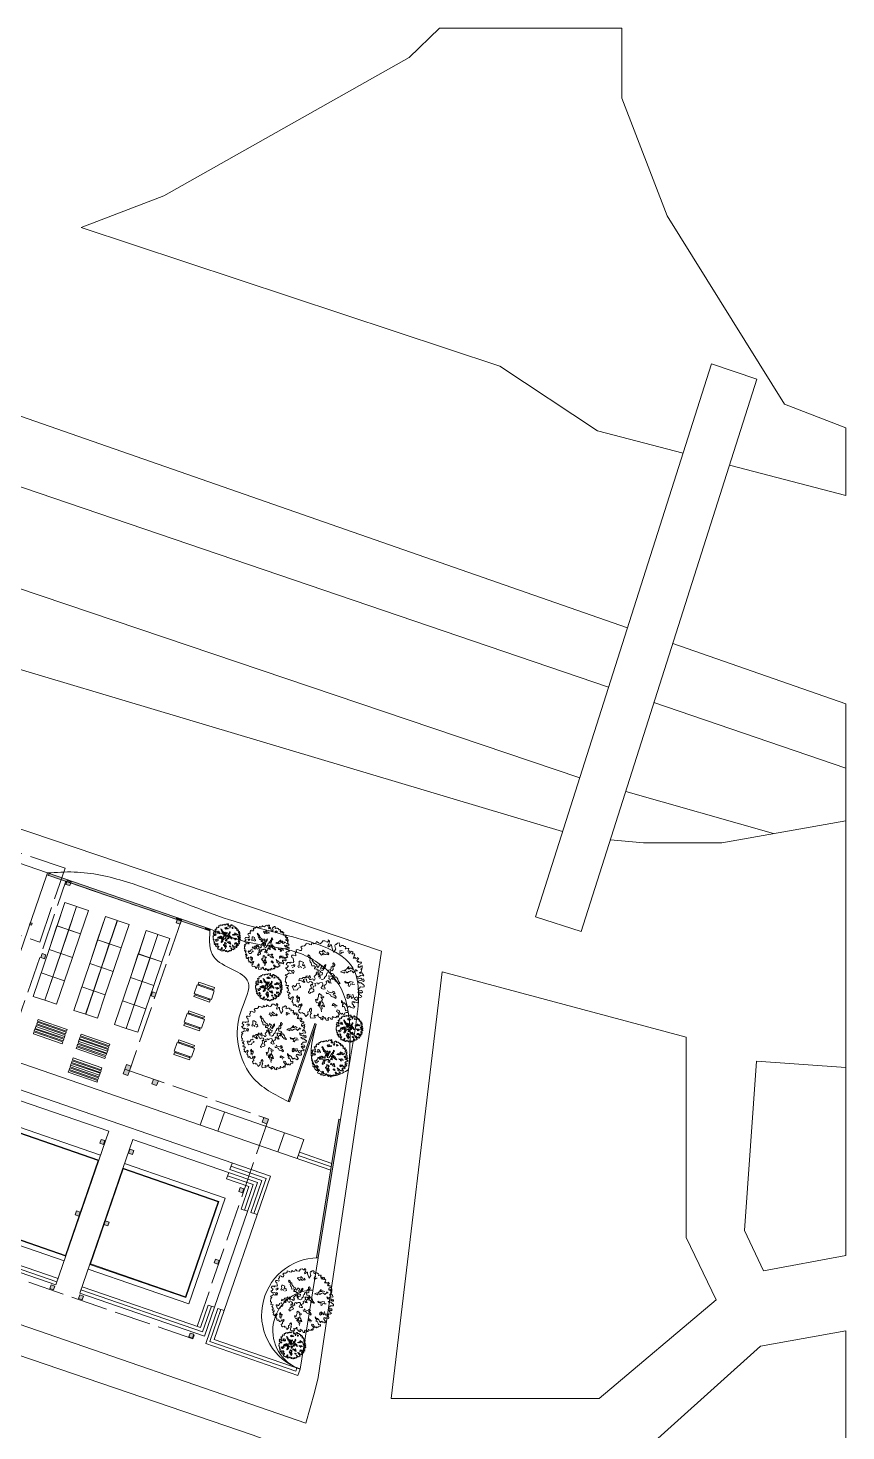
# Model space of a CAD drawing. Header units: metres. Extents: x -48 to 2360, y -1392 to 453.
# Drawn here: x 853.1 to 933.6, y 314.4 to 452.5 of the extents above; entities that cross this region are included whole.
import ezdxf

# ---------------------------------------------------------------- set-up
doc = ezdxf.new("R2010")
doc.units = ezdxf.units.M
doc.linetypes.add('ACAD_ISO02W100', pattern=[15, 12, -3])
doc.layers.get('0').update_dxf_attribs({"color": 200})
for name, color, linetype, lineweight, transparency in [('BAÑOS', 201, 'Continuous', 5, 0.7), ('caminos', 213, 'Continuous', 9, 0.5), ('JARDINERAS', 93, 'Continuous', 5, 0.4), ('SUELO', 231, 'Continuous', 5, 0.2)]:
    doc.layers.add(name, color=color, linetype=linetype, lineweight=lineweight, transparency=transparency)
for name, color, linetype, lineweight in [('MURETE', 31, 'Continuous', 13), ('MUROS', 31, 'Continuous', 9), ('PECES', 121, 'Continuous', 9), ('proyecciones nuevas', 170, 'ACAD_ISO02W100', 13), ('trazo', 7, 'Continuous', 18)]:
    doc.layers.add(name, color=color, linetype=linetype, lineweight=lineweight)
doc.layers.add('Vegetación-h', color=7, linetype='Continuous', lineweight=5, true_color=0x5f7f00, transparency=0.5)

# ---------------------------------------------------------------- blocks, each defined once
blk = doc.blocks.new('arb29')
at = {"layer": 'Vegetación-h', "linetype": 'Continuous'}
for points in [[(1.833, -0.001), (1.929, -0.073), (1.976, -0.118), (2.022, -0.099), (2.061, -0.145), (2.008, -0.196), (1.95, -0.203), (1.91, -0.281), (1.857, -0.222), (1.793, -0.275), (1.774, -0.339), (1.91, -0.373), (1.878, -0.373), (1.942, -0.326), (2.001, -0.411), (1.976, -0.47), (1.905, -0.477), (1.846, -0.47), (1.812, -0.517), (1.78, -0.47), (1.727, -0.504), (1.748, -0.587), (1.833, -0.626), (1.852, -0.679), (1.905, -0.653), (1.897, -0.73), (1.865, -0.764), (1.799, -0.751), (1.74, -0.764), (1.676, -0.73), (1.644, -0.764), (1.636, -0.815), (1.565, -0.778), (1.5, -0.706), (1.402, -0.672), (1.317, -0.666), (1.245, -0.613), (1.277, -0.698), (1.389, -0.725), (1.349, -0.778), (1.389, -0.855), (1.434, -0.81), (1.525, -0.9), (1.578, -0.991), (1.663, -0.927), (1.695, -1.031), (1.631, -1.044), (1.565, -1.11), (1.597, -1.148), (1.525, -1.182), (1.487, -1.135), (1.447, -1.201), (1.357, -1.161), (1.291, -1.071), (1.206, -1.076), (1.192, -1.148), (1.264, -1.169), (1.37, -1.246), (1.323, -1.286), (1.362, -1.345), (1.349, -1.377), (1.264, -1.35), (1.259, -1.39), (1.277, -1.435), (1.232, -1.435), (1.179, -1.435), (1.155, -1.462), (1.109, -1.403), (1.096, -1.488), (1.141, -1.533), (1.07, -1.566), (1.043, -1.533), (0.958, -1.526), (0.919, -1.619), (0.966, -1.611), (0.977, -1.658), (0.881, -1.683), (0.854, -1.637), (0.783, -1.579), (0.75, -1.619), (0.716, -1.56), (0.665, -1.566), (0.665, -1.645), (0.737, -1.677), (0.698, -1.717), (0.639, -1.709), (0.599, -1.651), (0.541, -1.67), (0.495, -1.611), (0.424, -1.552), (0.463, -1.539), (0.41, -1.637), (0.32, -1.637), (0.293, -1.69), (0.339, -1.677), (0.371, -1.722), (0.352, -1.749), (0.189, -1.826), (0.131, -1.741), (0.123, -1.651), (0.144, -1.611), (0.091, -1.573), (0.11, -1.494), (0.085, -1.43), (0.038, -1.39), (0.006, -1.462), (0.025, -1.539), (-0.039, -1.592), (-0.013, -1.632), (0.014, -1.69), (-0.047, -1.826), (-0.111, -1.762), (-0.164, -1.704), (-0.209, -1.741), (-0.255, -1.704), (-0.332, -1.755), (-0.398, -1.736), (-0.451, -1.658), (-0.398, -1.586), (-0.43, -1.515), (-0.398, -1.435), (-0.379, -1.377), (-0.417, -1.345), (-0.462, -1.435), (-0.502, -1.396), (-0.523, -1.443), (-0.51, -1.526), (-0.6, -1.526), (-0.691, -1.462), (-0.744, -1.526), (-0.783, -1.467), (-0.808, -1.416), (-0.874, -1.39), (-0.855, -1.35), (-0.867, -1.265), (-0.874, -1.22), (-0.855, -1.201), (-0.893, -1.156), (-0.972, -1.254), (-0.946, -1.312), (-1.063, -1.278), (-1.063, -1.201), (-1.122, -1.169), (-1.103, -1.097), (-1.057, -1.076), (-1.116, -1.018), (-1.18, -1.063), (-1.188, -1.063), (-1.225, -1.012), (-1.174, -0.967), (-1.225, -0.887), (-1.265, -0.895), (-1.297, -0.855), (-1.259, -0.836), (-1.252, -0.751), (-1.377, -0.783), (-1.377, -0.719), (-1.377, -0.653), (-1.414, -0.64), (-1.454, -0.613), (-1.462, -0.581), (-1.48, -0.477), (-1.499, -0.464), (-1.486, -0.451), (-1.448, -0.379), (-1.52, -0.36), (-1.552, -0.334), (-1.48, -0.294), (-1.414, -0.196), (-1.35, -0.196), (-1.265, -0.124), (-1.22, -0.171), (-1.22, -0.065), (-1.265, -0.014), (-1.331, -0.105), (-1.356, -0.065), (-1.435, -0.065), (-1.462, -0.124), (-1.526, -0.112), (-1.552, -0.086), (-1.637, -0.033), (-1.579, 0.007), (-1.552, 0.103), (-1.664, 0.129), (-1.643, 0.233), (-1.558, 0.26), (-1.513, 0.247), (-1.486, 0.305), (-1.39, 0.318), (-1.377, 0.364), (-1.403, 0.403), (-1.462, 0.494), (-1.526, 0.515), (-1.565, 0.56), (-1.545, 0.613), (-1.486, 0.632), (-1.382, 0.638), (-1.39, 0.691), (-1.448, 0.749), (-1.414, 0.84), (-1.454, 0.906), (-1.395, 0.946), (-1.284, 0.933), (-1.212, 0.957), (-1.225, 1.037), (-1.292, 1.088), (-1.252, 1.154), (-1.154, 1.199), (-1.108, 1.271), (-1.122, 1.337), (-0.978, 1.35), (-0.972, 1.324), (-0.874, 1.343), (-0.874, 1.382), (-0.88, 1.433), (-0.861, 1.447), (-0.855, 1.447), (-0.783, 1.422), (-0.704, 1.467), (-0.712, 1.492), (-0.704, 1.558), (-0.664, 1.558), (-0.6, 1.526), (-0.483, 1.532), (-0.483, 1.552), (-0.451, 1.598), (-0.457, 1.63), (-0.438, 1.683), (-0.353, 1.721), (-0.228, 1.688), (-0.196, 1.76), (-0.228, 1.8), (-0.17, 1.8), (-0.143, 1.755), (-0.13, 1.636), (-0.151, 1.545), (-0.111, 1.513), (-0.071, 1.539), (-0.058, 1.63), (-0.007, 1.636), (0.038, 1.552), (0.157, 1.396), (0.203, 1.356), (0.24, 1.532), (0.189, 1.585), (0.15, 1.656), (0.157, 1.734), (0.195, 1.728)], [(-0.124, 1.233), (-0.195, 1.246), (-0.286, 1.291), (-0.3, 1.2), (-0.404, 1.194), (-0.424, 1.115), (-0.365, 1.096), (-0.281, 1.044), (-0.254, 1.089), (-0.261, 1.161), (-0.202, 1.155), (-0.182, 1.096), (-0.104, 1.135), (-0.078, 1.187), (0.007, 1.167), (0.013, 1.214), (-0.072, 1.259)], [(0.195, 1.728), (0.227, 1.806), (0.293, 1.838), (0.346, 1.8), (0.346, 1.755), (0.359, 1.702), (0.392, 1.702), (0.45, 1.76), (0.528, 1.787), (0.541, 1.755), (0.573, 1.755), (0.613, 1.779), (0.652, 1.728), (0.645, 1.675), (0.671, 1.683), (0.743, 1.728), (0.788, 1.734), (0.801, 1.675), (0.783, 1.611), (0.854, 1.649), (0.86, 1.552), (0.913, 1.545), (0.926, 1.611), (0.926, 1.662), (0.998, 1.656), (1.017, 1.67), (1.03, 1.611), (0.998, 1.558), (1.049, 1.558), (1.102, 1.611), (1.141, 1.558), (1.128, 1.505), (1.128, 1.454), (1.121, 1.388), (1.168, 1.401), (1.192, 1.454), (1.24, 1.401), (1.298, 1.447), (1.317, 1.492), (1.336, 1.454), (1.381, 1.454), (1.349, 1.396), (1.317, 1.337), (1.376, 1.29), (1.402, 1.343), (1.421, 1.297), (1.48, 1.324), (1.538, 1.337), (1.551, 1.278), (1.506, 1.225), (1.453, 1.199), (1.453, 1.14), (1.48, 1.069), (1.506, 1.122), (1.559, 1.069), (1.559, 1.148), (1.61, 1.167), (1.623, 1.207), (1.644, 1.135), (1.663, 1.088), (1.623, 1.05), (1.617, 1.01), (1.668, 1.029), (1.676, 0.965), (1.676, 0.925), (1.636, 0.899), (1.604, 0.866), (1.636, 0.827), (1.676, 0.866), (1.716, 0.893), (1.78, 0.848), (1.838, 0.789), (1.812, 0.768), (1.708, 0.755), (1.655, 0.696), (1.617, 0.638), (1.506, 0.677), (1.578, 0.574), (1.676, 0.592), (1.748, 0.638), (1.833, 0.6), (1.878, 0.651), (1.923, 0.592), (1.923, 0.534), (1.846, 0.547), (1.767, 0.534), (1.65, 0.456), (1.767, 0.417), (1.833, 0.443), (1.969, 0.39), (2.001, 0.398), (2.022, 0.318), (1.95, 0.281), (1.865, 0.267), (1.838, 0.196), (1.78, 0.129), (1.846, 0.09), (1.969, 0.124), (2.022, 0.065), (1.982, -0.001), (1.918, 0.031), (1.833, -0.001)], [(0.528, 1.559), (0.437, 1.507), (0.469, 1.475), (0.469, 1.422), (0.508, 1.382), (0.561, 1.435), (0.535, 1.475), (0.619, 1.487), (0.6, 1.52)], [(0.059, 0.013), (0.118, 0.013), (0.189, 0.091), (0.17, 0.137), (0.202, 0.189), (0.235, 0.248), (0.215, 0.28), (0.209, 0.352), (0.254, 0.384), (0.241, 0.436), (0.248, 0.502), (0.287, 0.541), (0.32, 0.554), (0.326, 0.626), (0.306, 0.685), (0.365, 0.744), (0.352, 0.815), (0.326, 0.861), (0.352, 0.894), (0.372, 0.887), (0.404, 0.848), (0.424, 0.867), (0.444, 0.822), (0.424, 0.769), (0.385, 0.697), (0.411, 0.652), (0.431, 0.6), (0.392, 0.535), (0.34, 0.522), (0.34, 0.463), (0.385, 0.391), (0.451, 0.418), (0.535, 0.418), (0.528, 0.384), (0.574, 0.359), (0.633, 0.313), (0.705, 0.332), (0.73, 0.286), (0.769, 0.254), (0.809, 0.189), (0.946, 0.104), (0.9, 0.091), (0.809, 0.091), (0.757, 0.137), (0.698, 0.13), (0.672, 0.175), (0.619, 0.202), (0.535, 0.17), (0.476, 0.182), (0.515, 0.215), (0.555, 0.261), (0.58, 0.234), (0.594, 0.268), (0.515, 0.332), (0.496, 0.274), (0.417, 0.286), (0.32, 0.254), (0.372, 0.215), (0.378, 0.157), (0.463, 0.118), (0.469, 0.046), (0.503, 0.032), (0.548, -0.02), (0.463, -0.02), (0.404, 0.007), (0.424, 0.026), (0.359, 0.052), (0.313, -0.02), (0.352, -0.079), (0.333, -0.144), (0.281, -0.209), (0.3, -0.274), (0.34, -0.294), (0.372, -0.346), (0.313, -0.385), (0.209, -0.392), (0.183, -0.346), (0.202, -0.306), (0.222, -0.215), (0.202, -0.163), (0.15, -0.124), (0.052, -0.163), (0.027, -0.19), (-0.02, -0.249), (-0.059, -0.209), (-0.15, -0.274), (-0.118, -0.313), (-0.072, -0.359), (-0.176, -0.399), (-0.163, -0.451), (-0.163, -0.515), (-0.137, -0.542), (-0.098, -0.555), (-0.078, -0.62), (-0.143, -0.678), (-0.209, -0.724), (-0.215, -0.771), (-0.286, -0.771), (-0.306, -0.718), (-0.274, -0.685), (-0.281, -0.62), (-0.267, -0.567), (-0.241, -0.562), (-0.229, -0.522), (-0.261, -0.476), (-0.306, -0.418), (-0.286, -0.353), (-0.248, -0.385), (-0.229, -0.346), (-0.248, -0.288), (-0.313, -0.249), (-0.411, -0.261), (-0.417, -0.326), (-0.502, -0.32), (-0.554, -0.249), (-0.58, -0.202), (-0.646, -0.215), (-0.691, -0.268), (-0.678, -0.313), (-0.606, -0.353), (-0.626, -0.392), (-0.73, -0.353), (-0.828, -0.34), (-0.88, -0.392), (-0.887, -0.281), (-0.808, -0.274), (-0.763, -0.242), (-0.737, -0.177), (-0.606, -0.138), (-0.646, -0.079), (-0.599, -0.052), (-0.587, -0.118), (-0.515, -0.118), (-0.515, -0.052), (-0.483, 0), (-0.424, -0.085), (-0.483, -0.124), (-0.443, -0.17), (-0.385, -0.15), (-0.3, -0.098), (-0.261, -0.144), (-0.215, -0.124), (-0.209, -0.085), (-0.202, -0.052), (-0.286, 0.026), (-0.261, 0.078), (-0.209, 0.182), (-0.254, 0.195), (-0.241, 0.241), (-0.202, 0.268), (-0.156, 0.202), (-0.13, 0.143), (-0.091, 0.182), (-0.111, 0.234), (-0.156, 0.286), (-0.163, 0.372), (-0.229, 0.345), (-0.274, 0.384), (-0.378, 0.352), (-0.397, 0.391), (-0.365, 0.443), (-0.385, 0.47), (-0.443, 0.483), (-0.542, 0.443), (-0.58, 0.495), (-0.613, 0.567), (-0.672, 0.593), (-0.717, 0.658), (-0.717, 0.717), (-0.75, 0.75), (-0.815, 0.769), (-0.855, 0.815), (-0.848, 0.874), (-0.776, 0.835), (-0.717, 0.776), (-0.652, 0.763), (-0.613, 0.685), (-0.463, 0.587), (-0.378, 0.574), (-0.326, 0.547), (-0.339, 0.522), (-0.261, 0.47), (-0.229, 0.515), (-0.241, 0.626), (-0.104, 0.581), (-0.13, 0.495), (-0.118, 0.436), (-0.026, 0.489), (0.007, 0.672), (0.039, 0.704), (0.065, 0.613), (-0.007, 0.424), (-0.084, 0.352), (-0.046, 0.28), (0.02, 0.326), (0.039, 0.215), (-0.052, 0.17), (-0.084, 0.071), (-0.013, 0.104), (-0.007, 0.039), (0, 0)], [(1.291, 0.901), (1.174, 0.933), (1.122, 0.867), (1.063, 0.848), (1.089, 0.894), (1.057, 0.965), (1.037, 0.919), (1.004, 0.815), (0.939, 0.756), (0.985, 0.75), (0.855, 0.685), (0.782, 0.606), (0.861, 0.613), (0.966, 0.62), (0.932, 0.652), (1.024, 0.692), (1.082, 0.665), (1.122, 0.75), (1.187, 0.783), (1.206, 0.822), (1.272, 0.808), (1.35, 0.769), (1.376, 0.815), (1.415, 0.887), (1.494, 0.913), (1.39, 0.933)], [(-1.422, 0.137), (-1.331, 0.189), (-1.363, 0.215), (-1.291, 0.234), (-1.272, 0.157), (-1.363, 0.091)], [(-0.87, 0.204), (-0.804, 0.27), (-0.87, 0.379), (-0.935, 0.314), (-0.956, 0.336), (-0.956, 0.467), (-1.089, 0.488), (-1.154, 0.467), (-1.132, 0.379), (-1.11, 0.336), (-1.089, 0.27), (-1.132, 0.226), (-1.089, 0.183), (-1.001, 0.248), (-0.956, 0.204)], [(1.472, 0.291), (1.472, 0.357), (1.341, 0.336), (1.319, 0.291), (1.188, 0.248), (1.1, 0.27), (1.144, 0.204), (1.297, 0.226), (1.319, 0.183), (1.319, 0.117), (1.384, 0.117), (1.407, 0.248), (1.494, 0.248), (1.582, 0.291)], [(-0.804, -0.519), (-0.848, -0.496), (-0.935, -0.562), (-0.913, -0.605), (-0.956, -0.693), (-0.979, -0.715), (-1.044, -0.671), (-1.089, -0.715), (-0.956, -0.869), (-0.804, -0.803), (-0.804, -0.715), (-0.717, -0.65), (-0.717, -0.605), (-0.782, -0.584)], [(0.548, -1.384), (0.508, -1.298), (0.535, -1.234), (0.503, -1.168), (0.476, -1.136), (0.515, -1.064), (0.555, -1.136), (0.607, -1.123), (0.567, -1.064), (0.503, -0.992), (0.398, -0.927), (0.411, -0.848), (0.378, -0.809), (0.313, -0.757), (0.431, -0.764), (0.437, -0.705), (0.34, -0.698), (0.3, -0.66), (0.261, -0.678), (0.195, -0.633), (0.17, -0.698), (0.202, -0.776), (0.189, -0.855), (0.209, -0.894), (0.195, -0.973), (0.15, -0.927), (0.111, -0.946), (0.15, -1.012), (0.202, -1.07), (0.267, -1.037), (0.313, -1.109), (0.313, -1.161), (0.365, -1.181), (0.352, -1.064), (0.326, -0.953), (0.398, -1.012), (0.392, -1.089), (0.411, -1.2), (0.456, -1.259)], [(0.496, -0.385), (0.555, -0.431), (0.685, -0.424), (0.764, -0.365), (0.737, -0.34), (0.802, -0.32), (0.874, -0.392), (0.796, -0.418), (0.802, -0.483), (0.887, -0.476), (0.978, -0.542), (0.978, -0.601), (0.868, -0.574), (0.744, -0.594), (0.685, -0.522), (0.567, -0.503), (0.496, -0.529), (0.469, -0.47)], [(1.585, -0.229), (1.513, -0.249), (1.487, -0.288), (1.461, -0.235), (1.408, -0.301), (1.447, -0.333), (1.435, -0.399), (1.487, -0.431), (1.553, -0.346), (1.501, -0.333), (1.598, -0.274), (1.644, -0.365), (1.709, -0.281), (1.637, -0.163)], [(-0.685, -1.311), (-0.646, -1.266), (-0.678, -1.227), (-0.685, -1.161), (-0.744, -1.129), (-0.717, -1.037), (-0.665, -1.103), (-0.633, -1.155), (-0.599, -1.089), (-0.567, -1.188), (-0.567, -1.259), (-0.619, -1.286), (-0.574, -1.345)], [(1.144, -0.912), (1.078, -0.89), (0.947, -0.846), (0.926, -0.912), (0.926, -0.956), (0.991, -0.934), (1.034, -0.934), (1.078, -1)]]:
    blk.add_lwpolyline(points, dxfattribs=at)
blk = doc.blocks.new('EUPLS010')
at = {"color": 0, "linetype": 'ByBlock'}
for p, q in [((0.08, 1.51), (1.72, 1.51)), ((0.08, 1.31), (0.08, 1.51)), ((1.72, 1.31), (1.72, 1.51)), ((0, 0.3), (0, 1.2)), ((0, 1.2), (1.8, 1.2)), ((1.8, 0.3), (0, 0.3)), ((0.08, 1.31), (1.72, 1.31)), ((1.72, 0.2), (0.08, 0.2)), ((0.08, 0), (0.08, 0.2)), ((1.72, 0), (0.08, 0)), ((0.18, 1.2), (0.18, 1.31)), ((0.18, 0.2), (0.18, 0.3)), ((0.23, 1.2), (0.23, 1.31)), ((0.23, 0.2), (0.23, 0.3)), ((1.57, 1.2), (1.57, 1.31)), ((1.57, 0.2), (1.57, 0.3)), ((1.62, 1.2), (1.62, 1.31)), ((1.62, 0.2), (1.62, 0.3)), ((1.72, 0.2), (1.72, 0)), ((1.8, 1.2), (1.8, 0.3))]:
    blk.add_line(p, q, dxfattribs=at)

msp = doc.modelspace()

# ---------------------------------------------------------------- hatches: boundary and pattern name
at = {"layer": 'MUROS', "ltscale": 7, "transparency": 33554687}
h = msp.add_hatch(color=256, dxfattribs=at)
h.dxf.hatch_style = 1
h.paths.add_polyline_path([(828.24, 356.24), (822.75, 358.12), (822.7, 357.98), (828.05, 356.14), (827.93, 355.81), (828.07, 355.76)])
h.paths.add_polyline_path([(821.62, 358.36), (821.76, 358.31), (821.81, 358.45), (817.88, 359.8), (816.74, 356.49), (816.89, 356.44), (817.98, 359.61), (821.48, 358.41), (820.38, 355.24), (820.53, 355.19)])
h.paths.add_polyline_path([(821.38, 353.68), (820.15, 354.1), (820.2, 354.24), (820.06, 354.29), (820.01, 354.15), (816.51, 355.36), (816.56, 355.5), (816.42, 355.55), (816.32, 355.26), (821.33, 353.54)])
h.paths.add_polyline_path([(820.19, 350.23), (815.32, 351.91), (815.52, 352.47), (815.38, 352.52), (815.13, 351.81), (820.14, 350.09)])
h.paths.add_polyline_path([(825.78, 349.1), (825.64, 349.15), (825.39, 348.44), (822.08, 349.58), (822.03, 349.43), (825.48, 348.25)])
h.paths.add_polyline_path([(826.59, 351.46), (826.45, 351.51), (826.29, 351.04), (826.43, 350.99)])
h.paths.add_polyline_path([(824.59, 345.66), (820.2, 347.17), (820.15, 347.03), (824.4, 345.56), (824.54, 345.52)])
h.paths.add_polyline_path([(819.25, 347.5), (814.24, 349.22), (813.96, 348.41), (814.1, 348.36), (814.33, 349.03), (819.2, 347.35)])
h.paths.add_polyline_path([(818.6, 345.6), (813.73, 347.27), (813.78, 347.41), (813.63, 347.46), (813.54, 347.18), (818.55, 345.45)])
h.paths.add_polyline_path([(817.41, 342.14), (812.54, 343.82), (812.73, 344.39), (812.59, 344.44), (812.35, 343.73), (817.36, 342)])
h.paths.add_polyline_path([(822.99, 341.01), (822.85, 341.06), (822.61, 340.35), (819.3, 341.49), (819.25, 341.35), (822.7, 340.16)])
h.paths.add_polyline_path([(823.37, 342.1), (823.23, 342.15), (823.18, 342.01), (823.32, 341.96)])
h.paths.add_polyline_path([(846.49, 366.75), (841.29, 368.55), (841.24, 368.4), (846.44, 366.61)])
h.paths.add_polyline_path([(867.72, 364.92), (857.32, 368.51), (857.26, 368.33), (867.48, 364.81), (867.66, 364.75)])
h.paths.add_polyline_path([(856.85, 368.67), (855.43, 369.16), (855.37, 368.99), (856.79, 368.5)])
h.paths.add_polyline_path([(870.56, 363.95), (868.19, 364.76), (868.13, 364.59), (870.5, 363.77)])
h.paths.add_polyline_path([(881.45, 354.44), (881.31, 354.49), (878.67, 346.83), (878.81, 346.78)])
h.paths.add_polyline_path([(883.83, 345.05), (883.68, 345.07), (881.47, 331.43, -0.006774), (881.63, 331.43)])
h.paths.add_polyline_path([(799.15, 388.55), (793.4, 390.53), (793.34, 390.35), (799.09, 388.37)])
h.paths.add_polyline_path([(803.92, 379.67), (803.91, 379.75), (802.37, 379.63), (802.37, 379.55)])
h.paths.add_polyline_path([(803.83, 380.75), (803.83, 380.83), (802.28, 380.71), (802.29, 380.63)])
h.paths.add_polyline_path([(803.75, 381.82), (803.74, 381.9), (802.2, 381.78), (802.21, 381.7)])
h.paths.add_polyline_path([(803.67, 382.9), (803.66, 382.98), (802.11, 382.86), (802.12, 382.78)])
h.paths.add_polyline_path([(806.04, 382), (806.04, 382.08), (804.49, 381.96), (804.5, 381.88)])
h.paths.add_polyline_path([(805.96, 383.08), (805.95, 383.16), (804.41, 383.04), (804.41, 382.96)])
h = msp.add_hatch(color=256, dxfattribs=at)
h.dxf.hatch_style = 1
h.paths.add_polyline_path([(835.29, 376.1), (835.1, 376.16), (835.04, 375.97), (835.23, 375.91)])
h.paths.add_polyline_path([(848.65, 371.49), (848.46, 371.56), (848.4, 371.37), (848.59, 371.3)])
h.paths.add_polyline_path([(856.37, 368.83), (855.15, 369.26), (855.09, 369.08), (856.31, 368.66)])
h.paths.add_polyline_path([(855.15, 369.26), (854.96, 369.32), (854.89, 369.13), (855.08, 369.07)])
h.paths.add_polyline_path([(857.26, 368.33), (856.88, 368.46), (856.79, 368.2), (857.17, 368.07)])
h.paths.add_polyline_path([(857.3, 368.45), (856.92, 368.58), (856.88, 368.46), (857.26, 368.33)])
h.paths.add_polyline_path([(865.68, 357.47), (865.3, 357.6), (865.17, 357.23), (865.55, 357.1)])
h.paths.add_polyline_path([(854.82, 361.25), (854.44, 361.38), (854.31, 361), (854.69, 360.87)])
h.paths.add_polyline_path([(853.46, 364.36), (853.27, 364.42), (853.2, 364.23), (853.39, 364.17)])
h.paths.add_polyline_path([(846.78, 366.66), (841.29, 368.55), (841.24, 368.4), (846.73, 366.52)])
h.paths.add_polyline_path([(846.97, 366.59), (846.78, 366.66), (846.71, 366.47), (846.9, 366.4)])
h.paths.add_polyline_path([(833.6, 371.2), (833.41, 371.26), (833.35, 371.07), (833.54, 371.01)])
h.paths.add_polyline_path([(830.36, 360.85), (829.88, 361.02), (829.72, 360.54), (830.19, 360.38)])
h.paths.add_polyline_path([(849.74, 354.18), (849.27, 354.34), (849.1, 353.87), (849.58, 353.7)])
h.paths.add_polyline_path([(852.35, 354.09), (851.88, 354.25), (851.72, 353.78), (852.19, 353.61)])
h.paths.add_polyline_path([(852.19, 353.61), (851.72, 353.78), (851.55, 353.3), (852.03, 353.14)])
h.paths.add_polyline_path([(863.21, 350.31), (862.74, 350.47), (862.58, 350), (863.05, 349.84)])
h.paths.add_polyline_path([(863.05, 349.84), (862.58, 350), (862.42, 349.53), (862.89, 349.36)])
h.paths.add_polyline_path([(865.88, 348.85), (865.41, 349.02), (865.25, 348.54), (865.72, 348.38)])
h.paths.add_polyline_path([(876.74, 345.08), (876.27, 345.24), (876.1, 344.77), (876.58, 344.61)])
h.paths.add_polyline_path([(828.71, 356.07), (828.24, 356.24), (828.07, 355.76), (828.55, 355.6)])
h.paths.add_polyline_path([(827.06, 351.3), (826.59, 351.46), (826.43, 350.99), (826.9, 350.83)])
h.paths.add_polyline_path([(825.18, 345.82), (824.71, 345.99), (824.59, 345.66), (824.54, 345.52), (825.02, 345.35)])
h.paths.add_polyline_path([(823.34, 340.47), (822.86, 340.63), (822.7, 340.16), (823.17, 340)])
h.paths.add_polyline_path([(842.72, 333.8), (842.24, 333.96), (842.08, 333.49), (842.55, 333.32)])
h.paths.add_polyline_path([(844.56, 339.15), (844.09, 339.31), (843.93, 338.84), (844.4, 338.68)])
h.paths.add_polyline_path([(846.45, 344.62), (845.97, 344.78), (845.81, 344.31), (846.28, 344.15)])
h.paths.add_polyline_path([(847.34, 339.7), (846.96, 339.83), (846.83, 339.45), (847.21, 339.32)])
h.paths.add_polyline_path([(848.09, 349.4), (847.62, 349.56), (847.46, 349.09), (847.93, 348.92)])
h.paths.add_polyline_path([(849.77, 346.74), (849.39, 346.87), (849.26, 346.49), (849.64, 346.36)])
h.paths.add_polyline_path([(844.83, 332.42), (844.46, 332.55), (844.33, 332.17), (844.7, 332.04)])
h.paths.add_polyline_path([(860.63, 342.96), (860.25, 343.09), (860.12, 342.72), (860.5, 342.59)])
h.paths.add_polyline_path([(863.47, 341.98), (863.09, 342.11), (862.96, 341.73), (863.33, 341.6)])
h.paths.add_polyline_path([(874.32, 338.21), (873.94, 338.34), (873.81, 337.96), (874.19, 337.83)])
h.paths.add_polyline_path([(858.2, 335.92), (857.83, 336.05), (857.7, 335.67), (858.07, 335.54)])
h.paths.add_polyline_path([(861.04, 334.94), (860.66, 335.07), (860.53, 334.69), (860.91, 334.56)])
h.paths.add_polyline_path([(855.7, 328.64), (855.32, 328.77), (855.19, 328.39), (855.57, 328.26)])
h.paths.add_polyline_path([(858.53, 327.66), (858.15, 327.79), (858.02, 327.41), (858.4, 327.28)])
h.paths.add_polyline_path([(869.39, 323.89), (869.01, 324.02), (868.88, 323.64), (869.26, 323.51)])
h.paths.add_polyline_path([(871.89, 331.17), (871.52, 331.3), (871.39, 330.92), (871.76, 330.79)])
h = msp.add_hatch(color=256, dxfattribs=at)
h.dxf.hatch_style = 1
h.paths.add_polyline_path([(868.13, 364.59), (867.75, 364.72), (867.65, 364.42), (868.03, 364.29)])
h.paths.add_polyline_path([(868.16, 364.67), (867.78, 364.8), (867.75, 364.72), (868.13, 364.59)], flags=0)
h.paths.add_polyline_path([(867.78, 364.8), (868.16, 364.67), (856.85, 368.67), (856.79, 368.5), (867.75, 364.72)])
h = msp.add_hatch(color=256, dxfattribs=at)
h.dxf.hatch_style = 1
h.paths.add_polyline_path([(868.19, 364.76), (867.77, 364.91), (867.72, 364.92), (867.69, 364.83), (868.16, 364.67)])
h = msp.add_hatch(color=256, dxfattribs=at)
h.dxf.hatch_style = 1
h.paths.add_polyline_path([(868.16, 364.67), (867.78, 364.8), (867.75, 364.72), (868.13, 364.59)])
h = msp.add_hatch(color=256, dxfattribs=at)
h.dxf.hatch_style = 1
h.paths.add_polyline_path([(871.03, 363.78), (870.56, 363.95), (870.5, 363.77), (870.97, 363.61)])

# ---------------------------------------------------------------- linework, layer by layer
at = {"layer": 'caminos', "ltscale": 7, "transparency": 33554559}
for p, q in [((872.41, 345.78), (871.76, 343.89)), ((877.67, 341.85), (878.32, 343.74))]:
    msp.add_line(p, q, dxfattribs=at)
for points in [[(835.29, 376.1), (854.96, 369.32)], [(849.95, 354.8), (854.89, 369.13)], [(884.63, 349.98), (883.83, 345.05)]]:
    msp.add_lwpolyline(points, dxfattribs=at)
at = {"layer": 'JARDINERAS', "transparency": 33554585}
for p, q in [((853.88, 354.36, 18.86), (853.76, 354.02, 18.86)), ((858.09, 352.91, 18.86), (857.98, 352.57, 18.86)), ((857.31, 350.57, 18.86), (857.19, 350.23, 18.86))]:
    msp.add_line(p, q, dxfattribs=at)
at = {"layer": 'JARDINERAS', "ltscale": 7, "transparency": 33554585}
for p, q in [((885.33, 354.3), (884.63, 349.98)), ((881.63, 331.43), (879.85, 320.47))]:
    msp.add_line(p, q, dxfattribs=at)
at = {"layer": 'JARDINERAS', "transparency": 33554687}
for p, q in [((862.55, 340.71), (872.48, 337.29)), ((872.48, 337.29), (868.9, 326.89))]:
    msp.add_line(p, q, dxfattribs=at)
at = {"layer": 'JARDINERAS', "transparency": 33554636}
msp.add_line((868.9, 326.89), (858.97, 330.31), dxfattribs=at)
at = {"layer": 'JARDINERAS', "transparency": 33554585}
for points, elevation in [([(859.09, 367.7), (861.4, 366.92)], 6.29), ([(855.9, 364.11), (858.22, 363.32), (857.44, 361.01), (855.12, 361.79), (856.68, 366.42)], 6.29), ([(863.29, 366.26), (865.6, 365.48)], 6.29), ([(855.5, 359.09), (857.84, 366.03)], 6.29), ([(859.91, 362.73), (862.22, 361.94), (861.44, 359.63), (859.13, 360.41), (860.69, 365.04)], 6.29), ([(857.06, 363.71), (854.72, 356.78), (853.57, 357.17), (855.13, 361.79)], 6.29), ([(857.43, 361.01), (855.12, 361.79), (855.9, 364.11), (857.06, 363.72)], 12.57), ([(856.28, 361.4), (857.06, 363.72), (858.21, 363.33)], 12.57), ([(859.51, 357.71), (861.84, 364.65)], 6.29), ([(863.92, 361.35), (866.23, 360.56), (865.45, 358.25), (863.14, 359.03), (864.69, 363.66)], 6.29), ([(861.07, 362.33), (858.73, 355.4), (857.57, 355.79), (859.13, 360.41)], 6.29), ([(861.44, 359.63), (859.13, 360.41), (859.91, 362.73), (861.06, 362.34)], 12.57), ([(860.29, 360.02), (861.06, 362.34), (862.22, 361.95)], 12.57), ([(863.51, 356.33), (865.85, 363.27)], 6.29), ([(854.34, 359.48), (856.65, 358.7), (855.87, 356.39), (854.72, 356.78), (856.28, 361.4)], 12.57), ([(857.44, 361.01), (856.66, 358.7), (854.35, 359.48)], 6.29), ([(865.07, 360.95), (862.73, 354.02), (861.58, 354.41), (863.14, 359.03)], 6.29), ([(865.44, 358.25), (863.13, 359.03), (863.91, 361.35), (865.07, 360.96)], 12.57), ([(864.29, 358.64), (865.07, 360.96), (866.23, 360.57)], 12.57), ([(857.57, 355.79), (857.57, 355.79), (859.13, 360.41)], 12.57), ([(858.35, 358.1), (860.66, 357.32), (859.88, 355.01), (858.72, 355.4), (860.28, 360.02)], 12.57), ([(861.44, 359.63), (860.66, 357.32), (858.35, 358.1)], 6.29), ([(854.72, 356.78), (854.71, 356.78), (855.49, 359.09), (856.65, 358.7)], 18.86), ([(861.58, 354.41), (861.58, 354.41), (863.14, 359.03)], 12.57), ([(862.36, 356.72), (864.66, 355.94), (863.88, 353.63), (862.73, 354.02), (864.29, 358.64)], 12.57), ([(865.45, 358.25), (864.67, 355.94), (862.36, 356.72)], 6.29), ([(858.72, 355.4), (858.72, 355.4), (859.5, 357.71), (860.66, 357.32)], 18.86), ([(862.73, 354.02), (862.73, 354.02), (863.51, 356.33), (864.66, 355.94)], 18.86), ([(853.58, 353.49), (856.42, 352.51), (856.47, 352.68), (853.64, 353.66), (853.58, 353.49)], 18.86), ([(853.67, 353.76), (856.51, 352.78), (856.57, 352.95), (853.73, 353.93), (853.67, 353.76)], 18.86), ([(853.76, 354.02), (856.6, 353.04), (856.72, 353.38)], 18.86), ([(856.66, 353.21), (853.82, 354.19)], 18.86), ([(856.72, 353.38), (853.88, 354.36)], 18.86), ([(853.91, 354.46), (856.75, 353.48), (856.81, 353.65), (853.97, 354.63), (853.91, 354.46)], 18.86), ([(854, 354.72), (856.84, 353.74), (856.9, 353.91), (854.06, 354.89), (854, 354.72)], 18.86), ([(857.89, 352.3), (860.72, 351.33), (860.78, 351.5), (857.94, 352.47), (857.89, 352.3)], 18.86), ([(857.98, 352.57), (860.81, 351.59), (860.93, 351.93)], 18.86), ([(860.87, 351.76), (858.04, 352.74)], 18.86), ([(860.93, 351.93), (858.09, 352.91)], 18.86), ([(858.13, 353), (860.96, 352.03), (861.02, 352.2), (858.19, 353.17), (858.13, 353)], 18.86), ([(858.22, 353.27), (861.05, 352.29), (861.11, 352.46), (858.28, 353.44), (858.22, 353.27)], 18.86), ([(857.43, 350.93), (860.27, 349.95), (860.33, 350.12), (857.49, 351.1), (857.43, 350.93)], 18.86), ([(857.8, 352.04), (860.63, 351.06), (860.69, 351.23), (857.85, 352.21), (857.8, 352.04)], 18.86), ([(857.01, 349.7), (859.85, 348.72), (859.9, 348.89), (857.07, 349.87), (857.01, 349.7)], 18.86), ([(857.1, 349.96), (859.94, 348.98), (860, 349.15), (857.16, 350.13), (857.1, 349.96)], 18.86), ([(857.19, 350.23), (860.03, 349.25), (860.15, 349.59)], 18.86), ([(860.09, 349.42), (857.25, 350.4)], 18.86), ([(860.15, 349.59), (857.31, 350.57)], 18.86), ([(857.34, 350.66), (860.18, 349.68), (860.24, 349.85), (857.4, 350.83), (857.34, 350.66)], 18.86)]:
    msp.add_lwpolyline(points, dxfattribs=dict(at, elevation=elevation))
for points in [[(859, 365.64), (858.22, 363.32), (855.91, 364.1), (856.69, 366.42)], [(863, 364.26), (862.22, 361.94), (859.91, 362.72), (860.69, 365.04)], [(867.01, 362.88), (866.23, 360.56), (863.92, 361.34), (864.7, 363.66)]]:
    msp.add_lwpolyline(points, close=True, dxfattribs=at)
for points in [[(857.06, 363.71), (857.84, 366.03)], [(861.07, 362.33), (861.85, 364.65)]]:
    msp.add_lwpolyline(points, dxfattribs=at)
at = {"layer": 'JARDINERAS', "ltscale": 7, "transparency": 33554687}
msp.add_lwpolyline([(856.61, 331.13), (846.68, 334.55), (850.26, 344.95), (860.19, 341.53)], dxfattribs=at)
at = {"layer": 'JARDINERAS', "ltscale": 7, "transparency": 33554585}
msp.add_arc((881.16, 324.25), 4, 90.6279, 250.9918, dxfattribs=at)
at = {"layer": 'JARDINERAS', "transparency": 33554585}
msp.add_spline([(854.96, 369.32), (857.6, 369.41), (862.74, 368.45), (872.9, 364.71), (879.13, 363.02), (885.03, 359.99), (885.33, 354.3)], degree=3, dxfattribs=at)
at = {"layer": 'JARDINERAS', "ltscale": 7, "transparency": 33554585}
for points in [[(870.97, 363.61), (871.35, 361.05), (874.74, 358.58), (874.1, 355.93), (873.68, 352.94), (875.13, 349.25), (878.67, 346.83)], [(871.03, 363.78), (874.87, 362.46), (879.89, 361.39), (883.37, 358.78), (884.63, 349.98)], [(881.45, 354.44), (881.56, 350.04), (883.37, 349.39), (884.63, 349.98)]]:
    msp.add_spline(points, degree=3, dxfattribs=at)
at = {"layer": 'MURETE', "ltscale": 7, "transparency": 33554687}
msp.add_lwpolyline([(881.31, 354.49), (881.45, 354.44)], dxfattribs=at)
at = {"layer": 'MUROS', "transparency": 33554687}
msp.add_line((878.81, 346.78), (881.45, 354.44), dxfattribs=at)
at = {"layer": 'MUROS', "ltscale": 7, "transparency": 33554687}
msp.add_line((883.68, 345.07), (881.47, 331.43), dxfattribs=at)
at = {"layer": 'MUROS', "transparency": 33554687}
for points in [[(855.15, 369.26), (854.96, 369.32), (854.89, 369.13), (855.08, 369.07)], [(856.92, 368.58), (856.79, 368.2), (857.17, 368.07), (857.3, 368.45)], [(867.78, 364.8), (867.65, 364.42), (868.03, 364.29), (868.16, 364.67)], [(853.46, 364.36), (853.27, 364.42), (853.2, 364.23), (853.39, 364.17)], [(854.44, 361.38), (854.31, 361), (854.69, 360.87), (854.82, 361.25)], [(865.3, 357.6), (865.17, 357.23), (865.55, 357.1), (865.68, 357.47)], [(860.25, 343.09), (860.12, 342.72), (860.5, 342.59), (860.63, 342.96)], [(863.09, 342.11), (862.96, 341.73), (863.33, 341.6), (863.47, 341.98)], [(873.94, 338.34), (873.81, 337.96), (874.19, 337.83), (874.32, 338.21)], [(857.83, 336.05), (857.7, 335.67), (858.07, 335.54), (858.2, 335.92)], [(860.66, 335.07), (860.53, 334.69), (860.91, 334.56), (861.04, 334.94)], [(871.52, 331.3), (871.39, 330.92), (871.76, 330.79), (871.89, 331.17)], [(855.32, 328.77), (855.19, 328.39), (855.57, 328.26), (855.7, 328.64)], [(858.15, 327.79), (858.02, 327.41), (858.4, 327.28), (858.53, 327.66)], [(869.01, 324.02), (868.88, 323.64), (869.26, 323.51), (869.39, 323.89)]]:
    msp.add_lwpolyline(points, close=True, dxfattribs=at)
at = {"layer": 'MUROS', "ltscale": 7, "transparency": 33554687}
for points in [[(854.96, 369.32), (871.03, 363.78), (870.97, 363.61), (855.09, 369.08)], [(867.72, 364.92), (867.69, 364.83), (868.16, 364.67), (868.19, 364.76), (867.77, 364.91)], [(870.56, 363.95), (870.5, 363.77)], [(878.67, 346.83), (878.81, 346.78)], [(883.83, 345.05), (881.63, 331.43)], [(883.68, 345.07), (883.83, 345.05)], [(881.47, 331.43), (881.63, 331.43)]]:
    msp.add_lwpolyline(points, dxfattribs=at)
at = {"layer": 'MUROS', "transparency": 33554687}
for points in [[(881.31, 354.49), (878.67, 346.83)], [(862.58, 350), (862.42, 349.53), (862.89, 349.36), (863.05, 349.84), (862.58, 350)], [(862.74, 350.47), (862.58, 350), (863.05, 349.84), (863.21, 350.31), (862.74, 350.47)], [(865.41, 349.02), (865.25, 348.54), (865.72, 348.38), (865.89, 348.85), (865.41, 349.02)], [(876.27, 345.24), (876.1, 344.77), (876.58, 344.61), (876.74, 345.08), (876.27, 345.24)]]:
    msp.add_lwpolyline(points, dxfattribs=at)
at = {"layer": 'PECES', "ltscale": 7, "transparency": 33554687}
msp.add_lwpolyline([(856.77, 331.6), (847.31, 334.86), (850.57, 344.31), (860.03, 341.05)], dxfattribs=at)
msp.add_lwpolyline([(856.74, 331.66), (847.38, 334.89), (850.6, 344.25), (859.96, 341.02)], close=True, dxfattribs=at)
at = {"layer": 'PECES', "transparency": 33554687}
for points in [[(862.39, 340.24), (871.84, 336.98), (868.59, 327.53), (859.13, 330.78)], [(862.42, 340.18), (871.78, 336.95), (868.56, 327.59), (859.2, 330.82)]]:
    msp.add_lwpolyline(points, close=True, dxfattribs=at)
at = {"layer": 'proyecciones nuevas', "ltscale": 0.3, "transparency": 33554559}
for points in [[(834.48, 377.43), (831.98, 370.17), (854.2, 362.51), (856.7, 369.78)], [(856.79, 368.5), (868.13, 364.59), (863.05, 349.84), (876.74, 345.08), (869.29, 323.45), (844.24, 332.07)]]:
    msp.add_lwpolyline(points, close=True, dxfattribs=at)
at = {"layer": 'SUELO', "transparency": 33554636}
for p, q in [((876.93, 339.46), (848.09, 349.4)), ((848.71, 348.12), (861, 343.89)), ((863.37, 343.08), (875.66, 338.84)), ((875.66, 338.84), (870.45, 323.71)), ((876.93, 339.46), (871.39, 323.39)), ((870.79, 326.77), (870.03, 324.55)), ((871.11, 326.66), (870.24, 324.13))]:
    msp.add_line(p, q, dxfattribs=at)
at = {"layer": 'SUELO', "transparency": 33554687}
for p, q in [((870.79, 326.77), (871.42, 326.55)), ((871.74, 326.44), (872.37, 326.22))]:
    msp.add_line(p, q, dxfattribs=at)
at = {"layer": 'SUELO', "ltscale": 7, "transparency": 33554636}
for points in [[(882.87, 340.06), (848.91, 351.76)], [(880.21, 343.09), (870.66, 346.38), (870.01, 344.49)], [(880.21, 343.09), (879.56, 341.2)], [(879.67, 341.51), (882.93, 340.39)], [(879.78, 341.83), (882.98, 340.72)]]:
    msp.add_lwpolyline(points, dxfattribs=at)
at = {"layer": 'SUELO', "transparency": 33554636}
for points in [[(855.79, 328.76), (861, 343.89)], [(858.16, 327.95), (863.37, 343.08)], [(872.93, 340.13), (873.15, 340.76)], [(876.08, 339.05), (872.93, 340.13)], [(876.5, 339.25), (873.04, 340.45)], [(872.6, 339.19), (872.82, 339.82)], [(874.81, 338.43), (872.6, 339.19)], [(875.23, 338.64), (872.71, 339.5)], [(875.23, 338.64), (874.37, 336.11)], [(876.08, 339.05), (875, 335.9)], [(876.5, 339.25), (875.31, 335.79)], [(874.81, 338.43), (874.05, 336.22)], [(874.05, 336.22), (874.68, 336.01)], [(875, 335.9), (875.63, 335.68)], [(855.79, 328.76), (843.5, 333)], [(843.92, 333.2), (855.9, 329.07)], [(844.34, 333.4), (856.01, 329.39)], [(870.45, 323.71), (858.16, 327.95)], [(858.26, 328.26), (870.24, 324.13)], [(858.37, 328.57), (870.03, 324.55)], [(871.74, 326.44), (870.55, 322.98), (879.64, 319.85)], [(872.05, 326.33), (870.97, 323.18), (879.43, 320.27)], [(871.39, 323.39), (879.85, 320.47)]]:
    msp.add_lwpolyline(points, dxfattribs=at)
at = {"layer": 'SUELO', "ltscale": 7, "transparency": 33554687}
for points in [[(879.43, 320.27), (879.54, 320.58)], [(879.85, 320.47), (879.64, 319.85)]]:
    msp.add_lwpolyline(points, dxfattribs=at)
at = {"layer": 'SUELO', "ltscale": 7, "transparency": 33554636}
msp.add_arc((881.69, 325.8), 5.63, 90.6279, 250.9918, dxfattribs=at)
at = {"layer": 'trazo', "ltscale": 7, "transparency": 33554559}
msp.add_line((933.62, 385.97), (933.62, 331.66), dxfattribs=at)
at = {"layer": 'trazo', "transparency": 33554559}
for points in [[(881.27, 318.16), (881.63, 319.65), (887.88, 361.62), (831.67, 380.61), (776.88, 400.07), (745.81, 410.32), (728.95, 415.27), (700.92, 425.43), (679.86, 432.03), (639.05, 445.53), (615.73, 452.52)], [(659.28, 349.14), (719.13, 355.56), (724.64, 355.56), (755.93, 354.13), (762.34, 352.76), (798.53, 340.65), (838.35, 326.53), (875.22, 313.95), (880.7, 311.91), (877.88, 290.69), (871.1, 223.83)], [(659.28, 349.14), (719.13, 355.56), (724.64, 355.56), (755.93, 354.13), (762.34, 352.76), (798.53, 340.65), (838.35, 326.53), (875.22, 313.95), (880.7, 311.91), (877.88, 290.69), (871.1, 223.83)]]:
    msp.add_lwpolyline(points, dxfattribs=at)
at = {"layer": 'trazo', "ltscale": 7, "transparency": 33554559}
for points in [[(905.7, 373.41), (811.6, 401.5), (752.95, 422.61), (655.34, 452.52)], [(907.39, 378.69), (801.24, 414.52), (692.01, 452.52), (655.34, 452.52)], [(910.23, 387.62), (719.69, 452.52)], [(912.09, 393.47), (742.68, 452.52)], [(858.27, 432.88), (866.42, 436.01), (890.61, 449.63), (893.57, 452.52)], [(893.57, 452.52), (911.53, 452.52), (911.53, 445.61), (916.02, 434.03), (927.57, 415.49), (933.62, 413.16)], [(858.27, 432.88), (899.52, 419.21), (909.13, 412.85), (917.57, 410.66)], [(920.36, 419.44), (903.03, 365.01), (907.54, 363.57), (924.84, 417.96), (920.36, 419.44)], [(933.62, 413.16), (933.62, 406.49)], [(922.14, 409.47), (933.62, 406.49)], [(933.62, 385.97), (916.56, 391.92)], [(933.62, 379.65), (914.7, 386.09)], [(926.47, 373.2), (911.92, 377.35)], [(913.67, 372.3), (921.4, 372.3), (933.62, 374.46)], [(913.67, 372.3), (910.41, 372.59)], [(880.42, 315.14), (850.37, 325.5), (789.84, 346.35), (759.51, 356.8), (752.73, 358.19), (722.7, 358.76), (698.14, 357.73), (672.54, 356.65), (660.57, 357.5), (652.4, 359.94)], [(880.42, 315.14), (850.37, 325.5), (789.84, 346.35), (759.51, 356.8), (752.73, 358.19), (722.7, 358.76), (698.14, 357.73), (672.54, 356.65), (660.57, 357.5), (652.4, 359.94)], [(888.81, 317.58), (909.3, 317.58), (920.84, 327.27), (917.89, 333.42), (917.89, 353.15), (893.86, 359.59), (888.81, 317.58)], [(924.81, 350.78), (923.63, 334.1), (925.49, 330.14), (933.62, 331.66)], [(924.81, 350.78), (933.62, 350.15)], [(888.74, 313.61), (912.17, 310.99), (925.21, 322.71), (933.62, 324.22)], [(933.62, 324.22), (933.62, 289.66)], [(881.27, 318.16), (881.27, 318.16), (880.42, 315.14)]]:
    msp.add_lwpolyline(points, dxfattribs=at)

# ---------------------------------------------------------------- block references
at = {"transparency": 33554687, "rotation": 340.9917685399533}
for p, xscale, yscale, zscale in [((872.46, 362.98), 0.7545115026069347, 0.7545115026069347, 0.7545115026069347), ((876.3, 362.02), 1.234941502034135, 1.234941502034135, 1.234941502034135), ((881.8, 358.88), 2.164549413702554, 2.164549413702554, 2.164549413702554), ((876.61, 358.12), 0.7358080969932256, 0.7358080969932256, 0.7358080969932256), ((876.87, 353.3), 1.780749423520143, 1.780749423520143, 1.780749423520143), ((884.55, 354.04), 0.7358080969932256, 0.7358080969932256, 0.7358080969932256), ((879.66, 327.32), 1.726555571157643, 1.726555571157643, 1.726555571157643), ((878.92, 322.86), 0.7358080969932256, 0.7358080969932256, 0.7358080969932256)]:
    msp.add_blockref('arb29', p, dxfattribs=dict(at, xscale=xscale, yscale=yscale, zscale=zscale))
msp.add_blockref('arb29', (882.54, 351.13), dxfattribs=at)
at = {"layer": 'BAÑOS', "transparency": 33554687, "rotation": 160.9917685399532}
for p in [(871.5, 358.01), (870.52, 355.17), (869.54, 352.32)]:
    msp.add_blockref('EUPLS010', p, dxfattribs=at)

doc.saveas('drawing.dxf')
